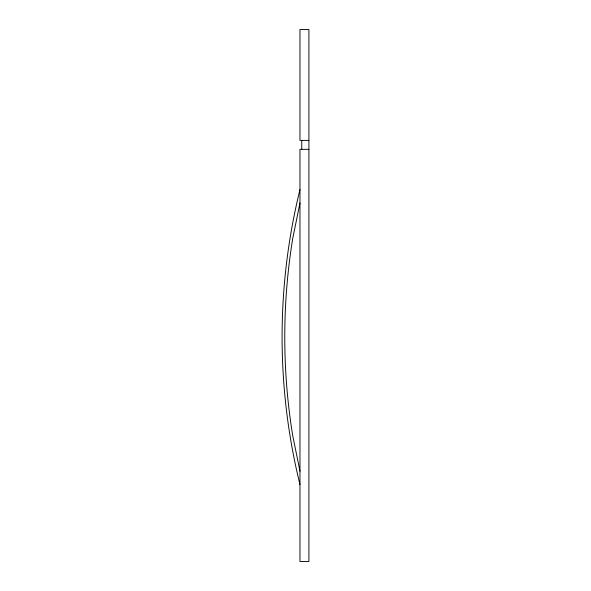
<?xml version="1.0" encoding="UTF-8"?>
<svg xmlns="http://www.w3.org/2000/svg" width="591" height="591" viewBox="0 0 591 591"><rect width="100%" height="100%" fill="white"/><g stroke="black" fill="none" stroke-linecap="round" stroke-linejoin="round"><path stroke-width="0.89" d="M299.969 202.979L292.7 238.631A614.706 614.706 0 0 0 292.7 435.508L299.969 471.16M308.908 140.399L299.969 140.399L299.969 29.55L308.908 29.55L308.908 561.45L299.969 561.45L299.969 149.338L308.908 149.338M301.757 140.399L301.757 149.338M299.969 484.568A617.381 617.381 0 0 1 299.969 189.571"/></g></svg>
